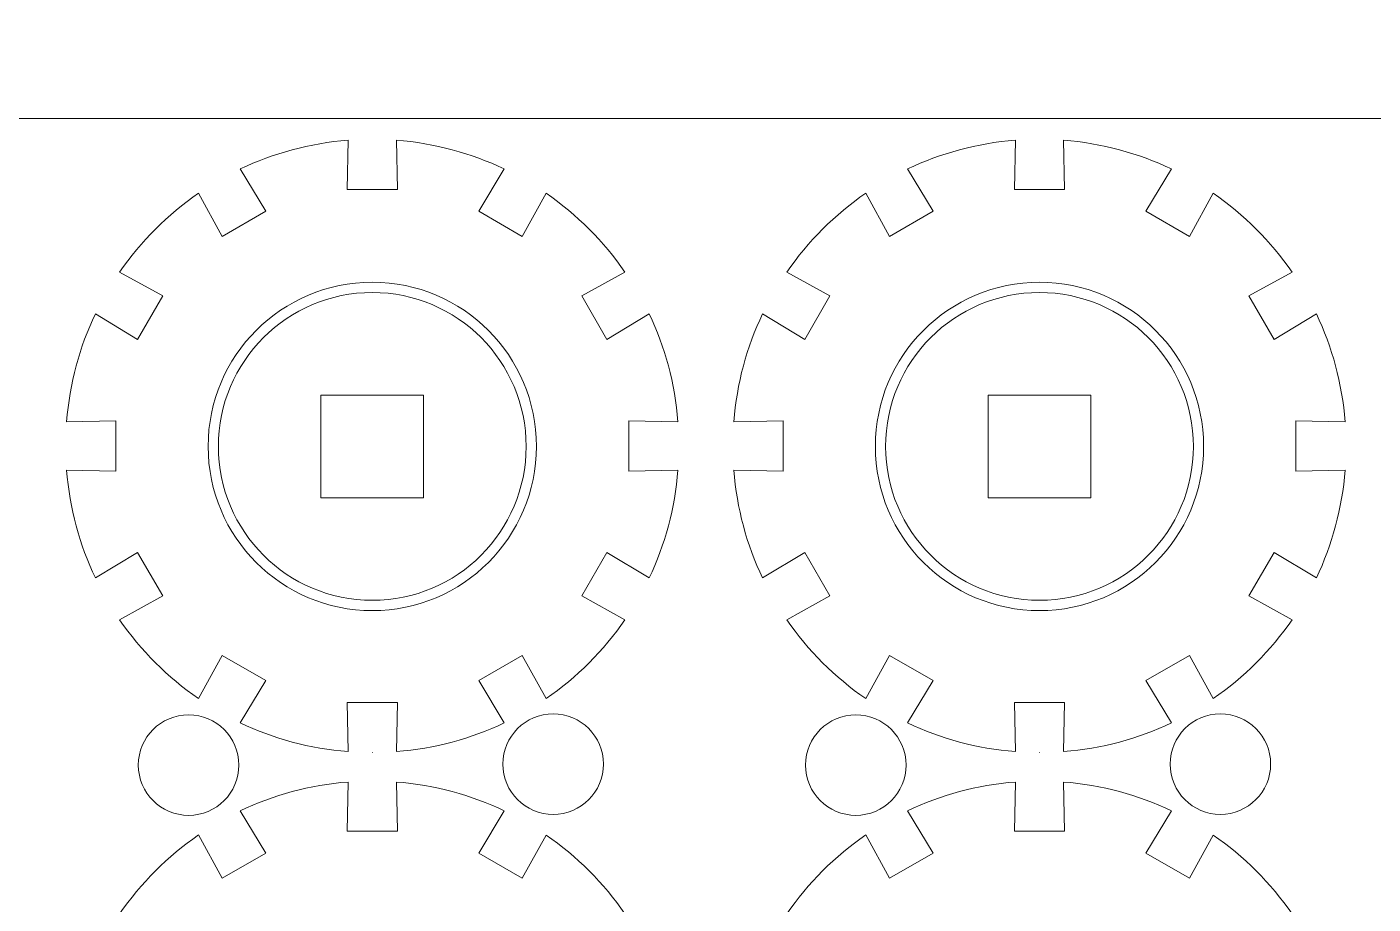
# Model space of a CAD drawing. Header units: centimetres. Extents: x -226 to -75, y 0 to 222.
# Drawn here: x -149.43 to -142.87, y 26.49 to 30.76 of the extents above; entities that cross this region are included whole.
import ezdxf

# ---------------------------------------------------------------- set-up
doc = ezdxf.new("R2010")
doc.units = ezdxf.units.CM
doc.header["$MEASUREMENT"] = 0
doc.layers.add('layer 1', color=7, linetype='Continuous')

msp = doc.modelspace()

# ---------------------------------------------------------------- linework, layer by layer
at = {"layer": 'layer 1', "color": 250, "lineweight": 20}
for points in [[(-175.83724, 30.31703), (-125.83724, 30.31703), (-125.83724, 60.31703), (-175.83724, 60.31703), (-175.83724, 30.31703)], [(-165.83724, 0.31703), (-135.83724, 0.31703), (-135.83724, 30.31703), (-165.83724, 30.31703), (-165.83724, 0.31703)]]:
    msp.add_lwpolyline(points, close=True, dxfattribs=at)
at = {"layer": 'layer 1', "color": 1, "lineweight": 9}
for points, knots in [([(-148.47789, 27.69961), (-148.47789, 27.69961), (-148.26573, 27.57709), (-148.26573, 27.57709), (-148.26573, 27.57709), (-148.26573, 27.57709), (-148.39033, 27.37121), (-148.39033, 27.37121), (-148.39033, 27.37121), (-148.22893, 27.29417), (-148.05152, 27.24555), (-147.86451, 27.23098), (-147.86451, 27.23098), (-147.86451, 27.23098), (-147.86942, 27.47094), (-147.86942, 27.47094), (-147.86942, 27.47094), (-147.86942, 27.47094), (-147.62441, 27.47094), (-147.62441, 27.47094), (-147.62441, 27.47094), (-147.62441, 27.47094), (-147.62935, 27.23098), (-147.62935, 27.23098), (-147.62935, 27.23098), (-147.44234, 27.24555), (-147.26493, 27.29413), (-147.10357, 27.37118), (-147.10357, 27.37118), (-147.10357, 27.37118), (-147.22807, 27.57713), (-147.22807, 27.57713), (-147.22807, 27.57713), (-147.22807, 27.57713), (-147.01594, 27.69965), (-147.01594, 27.69965), (-147.01594, 27.69965), (-147.01594, 27.69965), (-146.90009, 27.48907), (-146.90009, 27.48907), (-146.90009, 27.48907), (-146.74956, 27.59279), (-146.61907, 27.72332), (-146.51528, 27.87381), (-146.51528, 27.87381), (-146.51528, 27.87381), (-146.72585, 27.98977), (-146.72585, 27.98977), (-146.72585, 27.98977), (-146.72585, 27.98977), (-146.60333, 28.20193), (-146.60333, 28.20193), (-146.60333, 28.20193), (-146.60333, 28.20193), (-146.39738, 28.0773), (-146.39738, 28.0773), (-146.39738, 28.0773), (-146.32037, 28.23866), (-146.27172, 28.4161), (-146.25712, 28.60308), (-146.25712, 28.60308), (-146.25712, 28.60308), (-146.49711, 28.59824), (-146.49711, 28.59824), (-146.49711, 28.59824), (-146.49711, 28.59824), (-146.49711, 28.84321), (-146.49711, 28.84321), (-146.49711, 28.84321), (-146.49711, 28.84321), (-146.25712, 28.83831), (-146.25712, 28.83831), (-146.25712, 28.83831), (-146.27172, 29.02532), (-146.3203, 29.20269), (-146.39738, 29.36409), (-146.39738, 29.36409), (-146.39738, 29.36409), (-146.60326, 29.23952), (-146.60326, 29.23952), (-146.60326, 29.23952), (-146.60326, 29.23952), (-146.72578, 29.45172), (-146.72578, 29.45172), (-146.72578, 29.45172), (-146.72578, 29.45172), (-146.51528, 29.56757), (-146.51528, 29.56757), (-146.51528, 29.56757), (-146.619, 29.7181), (-146.74949, 29.84863), (-146.90002, 29.95231), (-146.90002, 29.95231), (-146.90002, 29.95231), (-147.01594, 29.74188), (-147.01594, 29.74188), (-147.01594, 29.74188), (-147.01594, 29.74188), (-147.22807, 29.86433), (-147.22807, 29.86433), (-147.22807, 29.86433), (-147.22807, 29.86433), (-147.1035, 30.07024), (-147.1035, 30.07024), (-147.1035, 30.07024), (-147.26486, 30.14733), (-147.44231, 30.19594), (-147.62928, 30.21051), (-147.62928, 30.21051), (-147.62928, 30.21051), (-147.62441, 29.97058), (-147.62441, 29.97058), (-147.62441, 29.97058), (-147.62441, 29.97058), (-147.86942, 29.97055), (-147.86942, 29.97055), (-147.86942, 29.97055), (-147.86942, 29.97055), (-147.86444, 30.21051), (-147.86444, 30.21051), (-147.86444, 30.21051), (-148.05145, 30.19594), (-148.22886, 30.14733), (-148.39026, 30.07024), (-148.39026, 30.07024), (-148.39026, 30.07024), (-148.26573, 29.8644), (-148.26573, 29.8644), (-148.26573, 29.8644), (-148.26573, 29.8644), (-148.47789, 29.74188), (-148.47789, 29.74188), (-148.47789, 29.74188), (-148.47789, 29.74188), (-148.59371, 29.95235), (-148.59371, 29.95235), (-148.59371, 29.95235), (-148.74427, 29.84866), (-148.87483, 29.71814), (-148.97852, 29.56757), (-148.97852, 29.56757), (-148.97852, 29.56757), (-148.76812, 29.45175), (-148.76812, 29.45175), (-148.76812, 29.45175), (-148.76812, 29.45175), (-148.89053, 29.23956), (-148.89053, 29.23956), (-148.89053, 29.23956), (-148.89053, 29.23956), (-149.09641, 29.36412), (-149.09641, 29.36412), (-149.09641, 29.36412), (-149.17346, 29.20273), (-149.22211, 29.02535), (-149.23664, 28.83834), (-149.23664, 28.83834), (-149.23664, 28.83834), (-148.99672, 28.84321), (-148.99672, 28.84321), (-148.99672, 28.84321), (-148.99672, 28.84321), (-148.99672, 28.59824), (-148.99672, 28.59824), (-148.99672, 28.59824), (-148.99672, 28.59824), (-149.23664, 28.60311), (-149.23664, 28.60311), (-149.23664, 28.60311), (-149.22211, 28.41617), (-149.17346, 28.23873), (-149.09641, 28.0774), (-149.09641, 28.0774), (-149.09641, 28.0774), (-148.89053, 28.2019), (-148.89053, 28.2019), (-148.89053, 28.2019), (-148.89053, 28.2019), (-148.76805, 27.98974), (-148.76805, 27.98974), (-148.76805, 27.98974), (-148.76805, 27.98974), (-148.97852, 27.87388), (-148.97852, 27.87388), (-148.97852, 27.87388), (-148.87483, 27.72339), (-148.74427, 27.59286), (-148.59378, 27.48915), (-148.59378, 27.48915), (-148.59378, 27.48915), (-148.47789, 27.69961), (-148.47789, 27.69961)], [0, 0, 0, 0, 0.0204082, 0.0204082, 0.0204082, 0.0204082, 0.0408163, 0.0408163, 0.0408163, 0.0408163, 0.0612245, 0.0612245, 0.0612245, 0.0612245, 0.0816327, 0.0816327, 0.0816327, 0.0816327, 0.1020408, 0.1020408, 0.1020408, 0.1020408, 0.122449, 0.122449, 0.122449, 0.122449, 0.1428571, 0.1428571, 0.1428571, 0.1428571, 0.1632653, 0.1632653, 0.1632653, 0.1632653, 0.1836735, 0.1836735, 0.1836735, 0.1836735, 0.2040816, 0.2040816, 0.2040816, 0.2040816, 0.2244898, 0.2244898, 0.2244898, 0.2244898, 0.244898, 0.244898, 0.244898, 0.244898, 0.2653061, 0.2653061, 0.2653061, 0.2653061, 0.2857143, 0.2857143, 0.2857143, 0.2857143, 0.3061224, 0.3061224, 0.3061224, 0.3061224, 0.3265306, 0.3265306, 0.3265306, 0.3265306, 0.3469388, 0.3469388, 0.3469388, 0.3469388, 0.3673469, 0.3673469, 0.3673469, 0.3673469, 0.3877551, 0.3877551, 0.3877551, 0.3877551, 0.4081633, 0.4081633, 0.4081633, 0.4081633, 0.4285714, 0.4285714, 0.4285714, 0.4285714, 0.4489796, 0.4489796, 0.4489796, 0.4489796, 0.4693878, 0.4693878, 0.4693878, 0.4693878, 0.4897959, 0.4897959, 0.4897959, 0.4897959, 0.5102041, 0.5102041, 0.5102041, 0.5102041, 0.5306122, 0.5306122, 0.5306122, 0.5306122, 0.5510204, 0.5510204, 0.5510204, 0.5510204, 0.5714286, 0.5714286, 0.5714286, 0.5714286, 0.5918367, 0.5918367, 0.5918367, 0.5918367, 0.6122449, 0.6122449, 0.6122449, 0.6122449, 0.6326531, 0.6326531, 0.6326531, 0.6326531, 0.6530612, 0.6530612, 0.6530612, 0.6530612, 0.6734694, 0.6734694, 0.6734694, 0.6734694, 0.6938776, 0.6938776, 0.6938776, 0.6938776, 0.7142857, 0.7142857, 0.7142857, 0.7142857, 0.7346939, 0.7346939, 0.7346939, 0.7346939, 0.755102, 0.755102, 0.755102, 0.755102, 0.7755102, 0.7755102, 0.7755102, 0.7755102, 0.7959184, 0.7959184, 0.7959184, 0.7959184, 0.8163265, 0.8163265, 0.8163265, 0.8163265, 0.8367347, 0.8367347, 0.8367347, 0.8367347, 0.8571429, 0.8571429, 0.8571429, 0.8571429, 0.877551, 0.877551, 0.877551, 0.877551, 0.8979592, 0.8979592, 0.8979592, 0.8979592, 0.9183673, 0.9183673, 0.9183673, 0.9183673, 0.9387755, 0.9387755, 0.9387755, 0.9387755, 0.9591837, 0.9591837, 0.9591837, 0.9591837, 1, 1, 1, 1]), ([(-145.22606, 27.69961), (-145.22606, 27.69961), (-145.0139, 27.57709), (-145.0139, 27.57709), (-145.0139, 27.57709), (-145.0139, 27.57709), (-145.1385, 27.37121), (-145.1385, 27.37121), (-145.1385, 27.37121), (-144.97711, 27.29417), (-144.7997, 27.24555), (-144.61269, 27.23098), (-144.61269, 27.23098), (-144.61269, 27.23098), (-144.61759, 27.47094), (-144.61759, 27.47094), (-144.61759, 27.47094), (-144.61759, 27.47094), (-144.37259, 27.47094), (-144.37259, 27.47094), (-144.37259, 27.47094), (-144.37259, 27.47094), (-144.37753, 27.23098), (-144.37753, 27.23098), (-144.37753, 27.23098), (-144.19052, 27.24555), (-144.01311, 27.29413), (-143.85175, 27.37118), (-143.85175, 27.37118), (-143.85175, 27.37118), (-143.97624, 27.57713), (-143.97624, 27.57713), (-143.97624, 27.57713), (-143.97624, 27.57713), (-143.76412, 27.69965), (-143.76412, 27.69965), (-143.76412, 27.69965), (-143.76412, 27.69965), (-143.64827, 27.48907), (-143.64827, 27.48907), (-143.64827, 27.48907), (-143.49774, 27.59279), (-143.36724, 27.72332), (-143.26346, 27.87381), (-143.26346, 27.87381), (-143.26346, 27.87381), (-143.47403, 27.98977), (-143.47403, 27.98977), (-143.47403, 27.98977), (-143.47403, 27.98977), (-143.35151, 28.20193), (-143.35151, 28.20193), (-143.35151, 28.20193), (-143.35151, 28.20193), (-143.14556, 28.0773), (-143.14556, 28.0773), (-143.14556, 28.0773), (-143.06855, 28.23866), (-143.0199, 28.4161), (-143.00529, 28.60308), (-143.00529, 28.60308), (-143.00529, 28.60308), (-143.24529, 28.59824), (-143.24529, 28.59824), (-143.24529, 28.59824), (-143.24529, 28.59824), (-143.24529, 28.84321), (-143.24529, 28.84321), (-143.24529, 28.84321), (-143.24529, 28.84321), (-143.00529, 28.83831), (-143.00529, 28.83831), (-143.00529, 28.83831), (-143.0199, 29.02532), (-143.06848, 29.20269), (-143.14556, 29.36409), (-143.14556, 29.36409), (-143.14556, 29.36409), (-143.35144, 29.23952), (-143.35144, 29.23952), (-143.35144, 29.23952), (-143.35144, 29.23952), (-143.47396, 29.45172), (-143.47396, 29.45172), (-143.47396, 29.45172), (-143.47396, 29.45172), (-143.26346, 29.56757), (-143.26346, 29.56757), (-143.26346, 29.56757), (-143.36717, 29.7181), (-143.49766, 29.84863), (-143.64819, 29.95231), (-143.64819, 29.95231), (-143.64819, 29.95231), (-143.76412, 29.74188), (-143.76412, 29.74188), (-143.76412, 29.74188), (-143.76412, 29.74188), (-143.97624, 29.86433), (-143.97624, 29.86433), (-143.97624, 29.86433), (-143.97624, 29.86433), (-143.85168, 30.07024), (-143.85168, 30.07024), (-143.85168, 30.07024), (-144.01304, 30.14733), (-144.19048, 30.19594), (-144.37746, 30.21051), (-144.37746, 30.21051), (-144.37746, 30.21051), (-144.37259, 29.97058), (-144.37259, 29.97058), (-144.37259, 29.97058), (-144.37259, 29.97058), (-144.61759, 29.97055), (-144.61759, 29.97055), (-144.61759, 29.97055), (-144.61759, 29.97055), (-144.61262, 30.21051), (-144.61262, 30.21051), (-144.61262, 30.21051), (-144.79963, 30.19594), (-144.97704, 30.14733), (-145.13843, 30.07024), (-145.13843, 30.07024), (-145.13843, 30.07024), (-145.0139, 29.8644), (-145.0139, 29.8644), (-145.0139, 29.8644), (-145.0139, 29.8644), (-145.22606, 29.74188), (-145.22606, 29.74188), (-145.22606, 29.74188), (-145.22606, 29.74188), (-145.34188, 29.95235), (-145.34188, 29.95235), (-145.34188, 29.95235), (-145.49245, 29.84866), (-145.62301, 29.71814), (-145.72669, 29.56757), (-145.72669, 29.56757), (-145.72669, 29.56757), (-145.51629, 29.45175), (-145.51629, 29.45175), (-145.51629, 29.45175), (-145.51629, 29.45175), (-145.63871, 29.23956), (-145.63871, 29.23956), (-145.63871, 29.23956), (-145.63871, 29.23956), (-145.84459, 29.36412), (-145.84459, 29.36412), (-145.84459, 29.36412), (-145.92164, 29.20273), (-145.97028, 29.02535), (-145.98482, 28.83834), (-145.98482, 28.83834), (-145.98482, 28.83834), (-145.74489, 28.84321), (-145.74489, 28.84321), (-145.74489, 28.84321), (-145.74489, 28.84321), (-145.74489, 28.59824), (-145.74489, 28.59824), (-145.74489, 28.59824), (-145.74489, 28.59824), (-145.98482, 28.60311), (-145.98482, 28.60311), (-145.98482, 28.60311), (-145.97028, 28.41617), (-145.92164, 28.23873), (-145.84459, 28.0774), (-145.84459, 28.0774), (-145.84459, 28.0774), (-145.63871, 28.2019), (-145.63871, 28.2019), (-145.63871, 28.2019), (-145.63871, 28.2019), (-145.51622, 27.98974), (-145.51622, 27.98974), (-145.51622, 27.98974), (-145.51622, 27.98974), (-145.72669, 27.87388), (-145.72669, 27.87388), (-145.72669, 27.87388), (-145.62301, 27.72339), (-145.49245, 27.59286), (-145.34195, 27.48915), (-145.34195, 27.48915), (-145.34195, 27.48915), (-145.22606, 27.69961), (-145.22606, 27.69961)], [0, 0, 0, 0, 0.0204082, 0.0204082, 0.0204082, 0.0204082, 0.0408163, 0.0408163, 0.0408163, 0.0408163, 0.0612245, 0.0612245, 0.0612245, 0.0612245, 0.0816327, 0.0816327, 0.0816327, 0.0816327, 0.1020408, 0.1020408, 0.1020408, 0.1020408, 0.122449, 0.122449, 0.122449, 0.122449, 0.1428571, 0.1428571, 0.1428571, 0.1428571, 0.1632653, 0.1632653, 0.1632653, 0.1632653, 0.1836735, 0.1836735, 0.1836735, 0.1836735, 0.2040816, 0.2040816, 0.2040816, 0.2040816, 0.2244898, 0.2244898, 0.2244898, 0.2244898, 0.244898, 0.244898, 0.244898, 0.244898, 0.2653061, 0.2653061, 0.2653061, 0.2653061, 0.2857143, 0.2857143, 0.2857143, 0.2857143, 0.3061224, 0.3061224, 0.3061224, 0.3061224, 0.3265306, 0.3265306, 0.3265306, 0.3265306, 0.3469388, 0.3469388, 0.3469388, 0.3469388, 0.3673469, 0.3673469, 0.3673469, 0.3673469, 0.3877551, 0.3877551, 0.3877551, 0.3877551, 0.4081633, 0.4081633, 0.4081633, 0.4081633, 0.4285714, 0.4285714, 0.4285714, 0.4285714, 0.4489796, 0.4489796, 0.4489796, 0.4489796, 0.4693878, 0.4693878, 0.4693878, 0.4693878, 0.4897959, 0.4897959, 0.4897959, 0.4897959, 0.5102041, 0.5102041, 0.5102041, 0.5102041, 0.5306122, 0.5306122, 0.5306122, 0.5306122, 0.5510204, 0.5510204, 0.5510204, 0.5510204, 0.5714286, 0.5714286, 0.5714286, 0.5714286, 0.5918367, 0.5918367, 0.5918367, 0.5918367, 0.6122449, 0.6122449, 0.6122449, 0.6122449, 0.6326531, 0.6326531, 0.6326531, 0.6326531, 0.6530612, 0.6530612, 0.6530612, 0.6530612, 0.6734694, 0.6734694, 0.6734694, 0.6734694, 0.6938776, 0.6938776, 0.6938776, 0.6938776, 0.7142857, 0.7142857, 0.7142857, 0.7142857, 0.7346939, 0.7346939, 0.7346939, 0.7346939, 0.755102, 0.755102, 0.755102, 0.755102, 0.7755102, 0.7755102, 0.7755102, 0.7755102, 0.7959184, 0.7959184, 0.7959184, 0.7959184, 0.8163265, 0.8163265, 0.8163265, 0.8163265, 0.8367347, 0.8367347, 0.8367347, 0.8367347, 0.8571429, 0.8571429, 0.8571429, 0.8571429, 0.877551, 0.877551, 0.877551, 0.877551, 0.8979592, 0.8979592, 0.8979592, 0.8979592, 0.9183673, 0.9183673, 0.9183673, 0.9183673, 0.9387755, 0.9387755, 0.9387755, 0.9387755, 0.9591837, 0.9591837, 0.9591837, 0.9591837, 1, 1, 1, 1]), ([(-146.94689, 28.71823), (-146.94689, 28.27641), (-147.30503, 27.91823), (-147.74684, 27.91823), (-147.74684, 27.91823), (-148.1887, 27.91823), (-148.54687, 28.27641), (-148.54687, 28.71823), (-148.54687, 28.71823), (-148.54687, 29.16005), (-148.1887, 29.51826), (-147.74684, 29.51826), (-147.74684, 29.51826), (-147.30503, 29.51826), (-146.94689, 29.16005), (-146.94689, 28.71823)], [0, 0, 0, 0, 0.2, 0.2, 0.2, 0.2, 0.4, 0.4, 0.4, 0.4, 0.6, 0.6, 0.6, 0.6, 1, 1, 1, 1]), ([(-146.99691, 28.71823), (-146.99691, 29.13242), (-147.33268, 29.46823), (-147.74684, 29.46823), (-147.74684, 29.46823), (-148.16108, 29.46823), (-148.49685, 29.13242), (-148.49685, 28.71823), (-148.49685, 28.71823), (-148.49685, 28.30403), (-148.16108, 27.96822), (-147.74684, 27.96822), (-147.74684, 27.96822), (-147.33268, 27.96822), (-146.99691, 28.30403), (-146.99691, 28.71823)], [0, 0, 0, 0, 0.2, 0.2, 0.2, 0.2, 0.4, 0.4, 0.4, 0.4, 0.6, 0.6, 0.6, 0.6, 1, 1, 1, 1]), ([(-143.69506, 28.71823), (-143.69506, 28.27641), (-144.0532, 27.91823), (-144.49502, 27.91823), (-144.49502, 27.91823), (-144.93687, 27.91823), (-145.29505, 28.27641), (-145.29505, 28.71823), (-145.29505, 28.71823), (-145.29505, 29.16005), (-144.93687, 29.51826), (-144.49502, 29.51826), (-144.49502, 29.51826), (-144.0532, 29.51826), (-143.69506, 29.16005), (-143.69506, 28.71823)], [0, 0, 0, 0, 0.2, 0.2, 0.2, 0.2, 0.4, 0.4, 0.4, 0.4, 0.6, 0.6, 0.6, 0.6, 1, 1, 1, 1]), ([(-143.74509, 28.71823), (-143.74509, 29.13242), (-144.08086, 29.46823), (-144.49502, 29.46823), (-144.49502, 29.46823), (-144.90925, 29.46823), (-145.24503, 29.13242), (-145.24503, 28.71823), (-145.24503, 28.71823), (-145.24503, 28.30403), (-144.90925, 27.96822), (-144.49502, 27.96822), (-144.49502, 27.96822), (-144.08086, 27.96822), (-143.74509, 28.30403), (-143.74509, 28.71823)], [0, 0, 0, 0, 0.2, 0.2, 0.2, 0.2, 0.4, 0.4, 0.4, 0.4, 0.6, 0.6, 0.6, 0.6, 1, 1, 1, 1]), ([(-148.8871, 27.16538), (-148.8871, 27.30046), (-148.77714, 27.41039), (-148.64202, 27.41039), (-148.64202, 27.41039), (-148.50698, 27.41039), (-148.39705, 27.30046), (-148.39705, 27.16538), (-148.39705, 27.16538), (-148.39705, 27.0303), (-148.50698, 26.92038), (-148.64202, 26.92038), (-148.64202, 26.92038), (-148.77714, 26.92038), (-148.8871, 27.0303), (-148.8871, 27.16538)], [0, 0, 0, 0, 0.2, 0.2, 0.2, 0.2, 0.4, 0.4, 0.4, 0.4, 0.6, 0.6, 0.6, 0.6, 1, 1, 1, 1]), ([(-147.11025, 27.1701), (-147.11025, 27.30518), (-147.00029, 27.41511), (-146.86525, 27.41511), (-146.86525, 27.41511), (-146.73014, 27.41511), (-146.62021, 27.30518), (-146.62021, 27.1701), (-146.62021, 27.1701), (-146.62021, 27.03503), (-146.73014, 26.9251), (-146.86525, 26.9251), (-146.86525, 26.9251), (-147.00029, 26.9251), (-147.11025, 27.03503), (-147.11025, 27.1701)], [0, 0, 0, 0, 0.2, 0.2, 0.2, 0.2, 0.4, 0.4, 0.4, 0.4, 0.6, 0.6, 0.6, 0.6, 1, 1, 1, 1]), ([(-145.63527, 27.16538), (-145.63527, 27.30046), (-145.52531, 27.41039), (-145.3902, 27.41039), (-145.3902, 27.41039), (-145.25515, 27.41039), (-145.14523, 27.30046), (-145.14523, 27.16538), (-145.14523, 27.16538), (-145.14523, 27.0303), (-145.25515, 26.92038), (-145.3902, 26.92038), (-145.3902, 26.92038), (-145.52531, 26.92038), (-145.63527, 27.0303), (-145.63527, 27.16538)], [0, 0, 0, 0, 0.2, 0.2, 0.2, 0.2, 0.4, 0.4, 0.4, 0.4, 0.6, 0.6, 0.6, 0.6, 1, 1, 1, 1]), ([(-143.85843, 27.1701), (-143.85843, 27.30518), (-143.74847, 27.41511), (-143.61343, 27.41511), (-143.61343, 27.41511), (-143.47831, 27.41511), (-143.36839, 27.30518), (-143.36839, 27.1701), (-143.36839, 27.1701), (-143.36839, 27.03503), (-143.47831, 26.9251), (-143.61343, 26.9251), (-143.61343, 26.9251), (-143.74847, 26.9251), (-143.85843, 27.03503), (-143.85843, 27.1701)], [0, 0, 0, 0, 0.2, 0.2, 0.2, 0.2, 0.4, 0.4, 0.4, 0.4, 0.6, 0.6, 0.6, 0.6, 1, 1, 1, 1]), ([(-147.7476, 27.22595), (-147.7476, 27.22595), (-147.74689, 27.22595), (-147.74689, 27.22595), (-147.74689, 27.22595), (-147.74689, 27.22595), (-147.74622, 27.22595), (-147.74622, 27.22595), (-147.74622, 27.22595), (-147.74622, 27.22595), (-147.7476, 27.22595), (-147.7476, 27.22595)], [0, 0, 0, 0, 0.25, 0.25, 0.25, 0.25, 0.5, 0.5, 0.5, 0.5, 1, 1, 1, 1]), ([(-144.49577, 27.22595), (-144.49577, 27.22595), (-144.49507, 27.22595), (-144.49507, 27.22595), (-144.49507, 27.22595), (-144.49507, 27.22595), (-144.4944, 27.22595), (-144.4944, 27.22595), (-144.4944, 27.22595), (-144.4944, 27.22595), (-144.49577, 27.22595), (-144.49577, 27.22595)], [0, 0, 0, 0, 0.25, 0.25, 0.25, 0.25, 0.5, 0.5, 0.5, 0.5, 1, 1, 1, 1]), ([(-148.47789, 24.57186), (-148.47789, 24.57186), (-148.26573, 24.44934), (-148.26573, 24.44934), (-148.26573, 24.44934), (-148.26573, 24.44934), (-148.39033, 24.24346), (-148.39033, 24.24346), (-148.39033, 24.24346), (-148.22893, 24.16642), (-148.05152, 24.1178), (-147.86451, 24.10323), (-147.86451, 24.10323), (-147.86451, 24.10323), (-147.86942, 24.34319), (-147.86942, 24.34319), (-147.86942, 24.34319), (-147.86942, 24.34319), (-147.62441, 24.34319), (-147.62441, 24.34319), (-147.62441, 24.34319), (-147.62441, 24.34319), (-147.62935, 24.10323), (-147.62935, 24.10323), (-147.62935, 24.10323), (-147.44234, 24.1178), (-147.26493, 24.16638), (-147.10357, 24.24343), (-147.10357, 24.24343), (-147.10357, 24.24343), (-147.22807, 24.44938), (-147.22807, 24.44938), (-147.22807, 24.44938), (-147.22807, 24.44938), (-147.01594, 24.5719), (-147.01594, 24.5719), (-147.01594, 24.5719), (-147.01594, 24.5719), (-146.90009, 24.36132), (-146.90009, 24.36132), (-146.90009, 24.36132), (-146.74956, 24.46504), (-146.61907, 24.59557), (-146.51528, 24.74606), (-146.51528, 24.74606), (-146.51528, 24.74606), (-146.72585, 24.86202), (-146.72585, 24.86202), (-146.72585, 24.86202), (-146.72585, 24.86202), (-146.60333, 25.07418), (-146.60333, 25.07418), (-146.60333, 25.07418), (-146.60333, 25.07418), (-146.39738, 24.94955), (-146.39738, 24.94955), (-146.39738, 24.94955), (-146.32037, 25.11091), (-146.27172, 25.28835), (-146.25712, 25.47533), (-146.25712, 25.47533), (-146.25712, 25.47533), (-146.49711, 25.47049), (-146.49711, 25.47049), (-146.49711, 25.47049), (-146.49711, 25.47049), (-146.49711, 25.71546), (-146.49711, 25.71546), (-146.49711, 25.71546), (-146.49711, 25.71546), (-146.25712, 25.71056), (-146.25712, 25.71056), (-146.25712, 25.71056), (-146.27172, 25.89757), (-146.3203, 26.07494), (-146.39738, 26.23634), (-146.39738, 26.23634), (-146.39738, 26.23634), (-146.60326, 26.11177), (-146.60326, 26.11177), (-146.60326, 26.11177), (-146.60326, 26.11177), (-146.72578, 26.32397), (-146.72578, 26.32397), (-146.72578, 26.32397), (-146.72578, 26.32397), (-146.51528, 26.43982), (-146.51528, 26.43982), (-146.51528, 26.43982), (-146.619, 26.59035), (-146.74949, 26.72088), (-146.90002, 26.82456), (-146.90002, 26.82456), (-146.90002, 26.82456), (-147.01594, 26.61413), (-147.01594, 26.61413), (-147.01594, 26.61413), (-147.01594, 26.61413), (-147.22807, 26.73658), (-147.22807, 26.73658), (-147.22807, 26.73658), (-147.22807, 26.73658), (-147.1035, 26.94249), (-147.1035, 26.94249), (-147.1035, 26.94249), (-147.26486, 27.01958), (-147.44231, 27.06819), (-147.62928, 27.08276), (-147.62928, 27.08276), (-147.62928, 27.08276), (-147.62441, 26.84283), (-147.62441, 26.84283), (-147.62441, 26.84283), (-147.62441, 26.84283), (-147.86942, 26.8428), (-147.86942, 26.8428), (-147.86942, 26.8428), (-147.86942, 26.8428), (-147.86444, 27.08276), (-147.86444, 27.08276), (-147.86444, 27.08276), (-148.05145, 27.06819), (-148.22886, 27.01958), (-148.39026, 26.94249), (-148.39026, 26.94249), (-148.39026, 26.94249), (-148.26573, 26.73665), (-148.26573, 26.73665), (-148.26573, 26.73665), (-148.26573, 26.73665), (-148.47789, 26.61413), (-148.47789, 26.61413), (-148.47789, 26.61413), (-148.47789, 26.61413), (-148.59371, 26.8246), (-148.59371, 26.8246), (-148.59371, 26.8246), (-148.74427, 26.72091), (-148.87483, 26.59039), (-148.97852, 26.43982), (-148.97852, 26.43982), (-148.97852, 26.43982), (-148.76812, 26.324), (-148.76812, 26.324), (-148.76812, 26.324), (-148.76812, 26.324), (-148.89053, 26.11181), (-148.89053, 26.11181), (-148.89053, 26.11181), (-148.89053, 26.11181), (-149.09641, 26.23637), (-149.09641, 26.23637), (-149.09641, 26.23637), (-149.17346, 26.07498), (-149.22211, 25.8976), (-149.23664, 25.71059), (-149.23664, 25.71059), (-149.23664, 25.71059), (-148.99672, 25.71546), (-148.99672, 25.71546), (-148.99672, 25.71546), (-148.99672, 25.71546), (-148.99672, 25.47049), (-148.99672, 25.47049), (-148.99672, 25.47049), (-148.99672, 25.47049), (-149.23664, 25.47536), (-149.23664, 25.47536), (-149.23664, 25.47536), (-149.22211, 25.28842), (-149.17346, 25.11098), (-149.09641, 24.94965), (-149.09641, 24.94965), (-149.09641, 24.94965), (-148.89053, 25.07415), (-148.89053, 25.07415), (-148.89053, 25.07415), (-148.89053, 25.07415), (-148.76805, 24.86199), (-148.76805, 24.86199), (-148.76805, 24.86199), (-148.76805, 24.86199), (-148.97852, 24.74613), (-148.97852, 24.74613), (-148.97852, 24.74613), (-148.87483, 24.59564), (-148.74427, 24.46511), (-148.59378, 24.3614), (-148.59378, 24.3614), (-148.59378, 24.3614), (-148.47789, 24.57186), (-148.47789, 24.57186)], [0, 0, 0, 0, 0.0204082, 0.0204082, 0.0204082, 0.0204082, 0.0408163, 0.0408163, 0.0408163, 0.0408163, 0.0612245, 0.0612245, 0.0612245, 0.0612245, 0.0816327, 0.0816327, 0.0816327, 0.0816327, 0.1020408, 0.1020408, 0.1020408, 0.1020408, 0.122449, 0.122449, 0.122449, 0.122449, 0.1428571, 0.1428571, 0.1428571, 0.1428571, 0.1632653, 0.1632653, 0.1632653, 0.1632653, 0.1836735, 0.1836735, 0.1836735, 0.1836735, 0.2040816, 0.2040816, 0.2040816, 0.2040816, 0.2244898, 0.2244898, 0.2244898, 0.2244898, 0.244898, 0.244898, 0.244898, 0.244898, 0.2653061, 0.2653061, 0.2653061, 0.2653061, 0.2857143, 0.2857143, 0.2857143, 0.2857143, 0.3061224, 0.3061224, 0.3061224, 0.3061224, 0.3265306, 0.3265306, 0.3265306, 0.3265306, 0.3469388, 0.3469388, 0.3469388, 0.3469388, 0.3673469, 0.3673469, 0.3673469, 0.3673469, 0.3877551, 0.3877551, 0.3877551, 0.3877551, 0.4081633, 0.4081633, 0.4081633, 0.4081633, 0.4285714, 0.4285714, 0.4285714, 0.4285714, 0.4489796, 0.4489796, 0.4489796, 0.4489796, 0.4693878, 0.4693878, 0.4693878, 0.4693878, 0.4897959, 0.4897959, 0.4897959, 0.4897959, 0.5102041, 0.5102041, 0.5102041, 0.5102041, 0.5306122, 0.5306122, 0.5306122, 0.5306122, 0.5510204, 0.5510204, 0.5510204, 0.5510204, 0.5714286, 0.5714286, 0.5714286, 0.5714286, 0.5918367, 0.5918367, 0.5918367, 0.5918367, 0.6122449, 0.6122449, 0.6122449, 0.6122449, 0.6326531, 0.6326531, 0.6326531, 0.6326531, 0.6530612, 0.6530612, 0.6530612, 0.6530612, 0.6734694, 0.6734694, 0.6734694, 0.6734694, 0.6938776, 0.6938776, 0.6938776, 0.6938776, 0.7142857, 0.7142857, 0.7142857, 0.7142857, 0.7346939, 0.7346939, 0.7346939, 0.7346939, 0.755102, 0.755102, 0.755102, 0.755102, 0.7755102, 0.7755102, 0.7755102, 0.7755102, 0.7959184, 0.7959184, 0.7959184, 0.7959184, 0.8163265, 0.8163265, 0.8163265, 0.8163265, 0.8367347, 0.8367347, 0.8367347, 0.8367347, 0.8571429, 0.8571429, 0.8571429, 0.8571429, 0.877551, 0.877551, 0.877551, 0.877551, 0.8979592, 0.8979592, 0.8979592, 0.8979592, 0.9183673, 0.9183673, 0.9183673, 0.9183673, 0.9387755, 0.9387755, 0.9387755, 0.9387755, 0.9591837, 0.9591837, 0.9591837, 0.9591837, 1, 1, 1, 1]), ([(-145.22606, 24.57186), (-145.22606, 24.57186), (-145.0139, 24.44934), (-145.0139, 24.44934), (-145.0139, 24.44934), (-145.0139, 24.44934), (-145.1385, 24.24346), (-145.1385, 24.24346), (-145.1385, 24.24346), (-144.97711, 24.16642), (-144.7997, 24.1178), (-144.61269, 24.10323), (-144.61269, 24.10323), (-144.61269, 24.10323), (-144.61759, 24.34319), (-144.61759, 24.34319), (-144.61759, 24.34319), (-144.61759, 24.34319), (-144.37259, 24.34319), (-144.37259, 24.34319), (-144.37259, 24.34319), (-144.37259, 24.34319), (-144.37753, 24.10323), (-144.37753, 24.10323), (-144.37753, 24.10323), (-144.19052, 24.1178), (-144.01311, 24.16638), (-143.85175, 24.24343), (-143.85175, 24.24343), (-143.85175, 24.24343), (-143.97624, 24.44938), (-143.97624, 24.44938), (-143.97624, 24.44938), (-143.97624, 24.44938), (-143.76412, 24.5719), (-143.76412, 24.5719), (-143.76412, 24.5719), (-143.76412, 24.5719), (-143.64827, 24.36132), (-143.64827, 24.36132), (-143.64827, 24.36132), (-143.49774, 24.46504), (-143.36724, 24.59557), (-143.26346, 24.74606), (-143.26346, 24.74606), (-143.26346, 24.74606), (-143.47403, 24.86202), (-143.47403, 24.86202), (-143.47403, 24.86202), (-143.47403, 24.86202), (-143.35151, 25.07418), (-143.35151, 25.07418), (-143.35151, 25.07418), (-143.35151, 25.07418), (-143.14556, 24.94955), (-143.14556, 24.94955), (-143.14556, 24.94955), (-143.06855, 25.11091), (-143.0199, 25.28835), (-143.00529, 25.47533), (-143.00529, 25.47533), (-143.00529, 25.47533), (-143.24529, 25.47049), (-143.24529, 25.47049), (-143.24529, 25.47049), (-143.24529, 25.47049), (-143.24529, 25.71546), (-143.24529, 25.71546), (-143.24529, 25.71546), (-143.24529, 25.71546), (-143.00529, 25.71056), (-143.00529, 25.71056), (-143.00529, 25.71056), (-143.0199, 25.89757), (-143.06848, 26.07494), (-143.14556, 26.23634), (-143.14556, 26.23634), (-143.14556, 26.23634), (-143.35144, 26.11177), (-143.35144, 26.11177), (-143.35144, 26.11177), (-143.35144, 26.11177), (-143.47396, 26.32397), (-143.47396, 26.32397), (-143.47396, 26.32397), (-143.47396, 26.32397), (-143.26346, 26.43982), (-143.26346, 26.43982), (-143.26346, 26.43982), (-143.36717, 26.59035), (-143.49766, 26.72088), (-143.64819, 26.82456), (-143.64819, 26.82456), (-143.64819, 26.82456), (-143.76412, 26.61413), (-143.76412, 26.61413), (-143.76412, 26.61413), (-143.76412, 26.61413), (-143.97624, 26.73658), (-143.97624, 26.73658), (-143.97624, 26.73658), (-143.97624, 26.73658), (-143.85168, 26.94249), (-143.85168, 26.94249), (-143.85168, 26.94249), (-144.01304, 27.01958), (-144.19048, 27.06819), (-144.37746, 27.08276), (-144.37746, 27.08276), (-144.37746, 27.08276), (-144.37259, 26.84283), (-144.37259, 26.84283), (-144.37259, 26.84283), (-144.37259, 26.84283), (-144.61759, 26.8428), (-144.61759, 26.8428), (-144.61759, 26.8428), (-144.61759, 26.8428), (-144.61262, 27.08276), (-144.61262, 27.08276), (-144.61262, 27.08276), (-144.79963, 27.06819), (-144.97704, 27.01958), (-145.13843, 26.94249), (-145.13843, 26.94249), (-145.13843, 26.94249), (-145.0139, 26.73665), (-145.0139, 26.73665), (-145.0139, 26.73665), (-145.0139, 26.73665), (-145.22606, 26.61413), (-145.22606, 26.61413), (-145.22606, 26.61413), (-145.22606, 26.61413), (-145.34188, 26.8246), (-145.34188, 26.8246), (-145.34188, 26.8246), (-145.49245, 26.72091), (-145.62301, 26.59039), (-145.72669, 26.43982), (-145.72669, 26.43982), (-145.72669, 26.43982), (-145.51629, 26.324), (-145.51629, 26.324), (-145.51629, 26.324), (-145.51629, 26.324), (-145.63871, 26.11181), (-145.63871, 26.11181), (-145.63871, 26.11181), (-145.63871, 26.11181), (-145.84459, 26.23637), (-145.84459, 26.23637), (-145.84459, 26.23637), (-145.92164, 26.07498), (-145.97028, 25.8976), (-145.98482, 25.71059), (-145.98482, 25.71059), (-145.98482, 25.71059), (-145.74489, 25.71546), (-145.74489, 25.71546), (-145.74489, 25.71546), (-145.74489, 25.71546), (-145.74489, 25.47049), (-145.74489, 25.47049), (-145.74489, 25.47049), (-145.74489, 25.47049), (-145.98482, 25.47536), (-145.98482, 25.47536), (-145.98482, 25.47536), (-145.97028, 25.28842), (-145.92164, 25.11098), (-145.84459, 24.94965), (-145.84459, 24.94965), (-145.84459, 24.94965), (-145.63871, 25.07415), (-145.63871, 25.07415), (-145.63871, 25.07415), (-145.63871, 25.07415), (-145.51622, 24.86199), (-145.51622, 24.86199), (-145.51622, 24.86199), (-145.51622, 24.86199), (-145.72669, 24.74613), (-145.72669, 24.74613), (-145.72669, 24.74613), (-145.62301, 24.59564), (-145.49245, 24.46511), (-145.34195, 24.3614), (-145.34195, 24.3614), (-145.34195, 24.3614), (-145.22606, 24.57186), (-145.22606, 24.57186)], [0, 0, 0, 0, 0.0204082, 0.0204082, 0.0204082, 0.0204082, 0.0408163, 0.0408163, 0.0408163, 0.0408163, 0.0612245, 0.0612245, 0.0612245, 0.0612245, 0.0816327, 0.0816327, 0.0816327, 0.0816327, 0.1020408, 0.1020408, 0.1020408, 0.1020408, 0.122449, 0.122449, 0.122449, 0.122449, 0.1428571, 0.1428571, 0.1428571, 0.1428571, 0.1632653, 0.1632653, 0.1632653, 0.1632653, 0.1836735, 0.1836735, 0.1836735, 0.1836735, 0.2040816, 0.2040816, 0.2040816, 0.2040816, 0.2244898, 0.2244898, 0.2244898, 0.2244898, 0.244898, 0.244898, 0.244898, 0.244898, 0.2653061, 0.2653061, 0.2653061, 0.2653061, 0.2857143, 0.2857143, 0.2857143, 0.2857143, 0.3061224, 0.3061224, 0.3061224, 0.3061224, 0.3265306, 0.3265306, 0.3265306, 0.3265306, 0.3469388, 0.3469388, 0.3469388, 0.3469388, 0.3673469, 0.3673469, 0.3673469, 0.3673469, 0.3877551, 0.3877551, 0.3877551, 0.3877551, 0.4081633, 0.4081633, 0.4081633, 0.4081633, 0.4285714, 0.4285714, 0.4285714, 0.4285714, 0.4489796, 0.4489796, 0.4489796, 0.4489796, 0.4693878, 0.4693878, 0.4693878, 0.4693878, 0.4897959, 0.4897959, 0.4897959, 0.4897959, 0.5102041, 0.5102041, 0.5102041, 0.5102041, 0.5306122, 0.5306122, 0.5306122, 0.5306122, 0.5510204, 0.5510204, 0.5510204, 0.5510204, 0.5714286, 0.5714286, 0.5714286, 0.5714286, 0.5918367, 0.5918367, 0.5918367, 0.5918367, 0.6122449, 0.6122449, 0.6122449, 0.6122449, 0.6326531, 0.6326531, 0.6326531, 0.6326531, 0.6530612, 0.6530612, 0.6530612, 0.6530612, 0.6734694, 0.6734694, 0.6734694, 0.6734694, 0.6938776, 0.6938776, 0.6938776, 0.6938776, 0.7142857, 0.7142857, 0.7142857, 0.7142857, 0.7346939, 0.7346939, 0.7346939, 0.7346939, 0.755102, 0.755102, 0.755102, 0.755102, 0.7755102, 0.7755102, 0.7755102, 0.7755102, 0.7959184, 0.7959184, 0.7959184, 0.7959184, 0.8163265, 0.8163265, 0.8163265, 0.8163265, 0.8367347, 0.8367347, 0.8367347, 0.8367347, 0.8571429, 0.8571429, 0.8571429, 0.8571429, 0.877551, 0.877551, 0.877551, 0.877551, 0.8979592, 0.8979592, 0.8979592, 0.8979592, 0.9183673, 0.9183673, 0.9183673, 0.9183673, 0.9387755, 0.9387755, 0.9387755, 0.9387755, 0.9591837, 0.9591837, 0.9591837, 0.9591837, 1, 1, 1, 1])]:
    msp.add_open_spline(points, degree=3, knots=knots, dxfattribs=at)
for points in [[(-147.99688, 28.96824), (-147.99688, 28.96824), (-147.49686, 28.96824), (-147.49686, 28.96824)], [(-147.99688, 28.46822), (-147.99688, 28.46822), (-147.99688, 28.96824), (-147.99688, 28.96824)], [(-147.49686, 28.96824), (-147.49686, 28.96824), (-147.49686, 28.46821), (-147.49686, 28.46821)], [(-144.74506, 28.96824), (-144.74506, 28.96824), (-144.24503, 28.96824), (-144.24503, 28.96824)], [(-144.74506, 28.46822), (-144.74506, 28.46822), (-144.74506, 28.96824), (-144.74506, 28.96824)], [(-144.24504, 28.96824), (-144.24504, 28.96824), (-144.24504, 28.46821), (-144.24504, 28.46821)], [(-147.49686, 28.46822), (-147.49686, 28.46822), (-147.99689, 28.46822), (-147.99689, 28.46822)], [(-144.24504, 28.46822), (-144.24504, 28.46822), (-144.74507, 28.46822), (-144.74507, 28.46822)]]:
    msp.add_open_spline(points, degree=3, dxfattribs=at)

doc.saveas('drawing.dxf')
